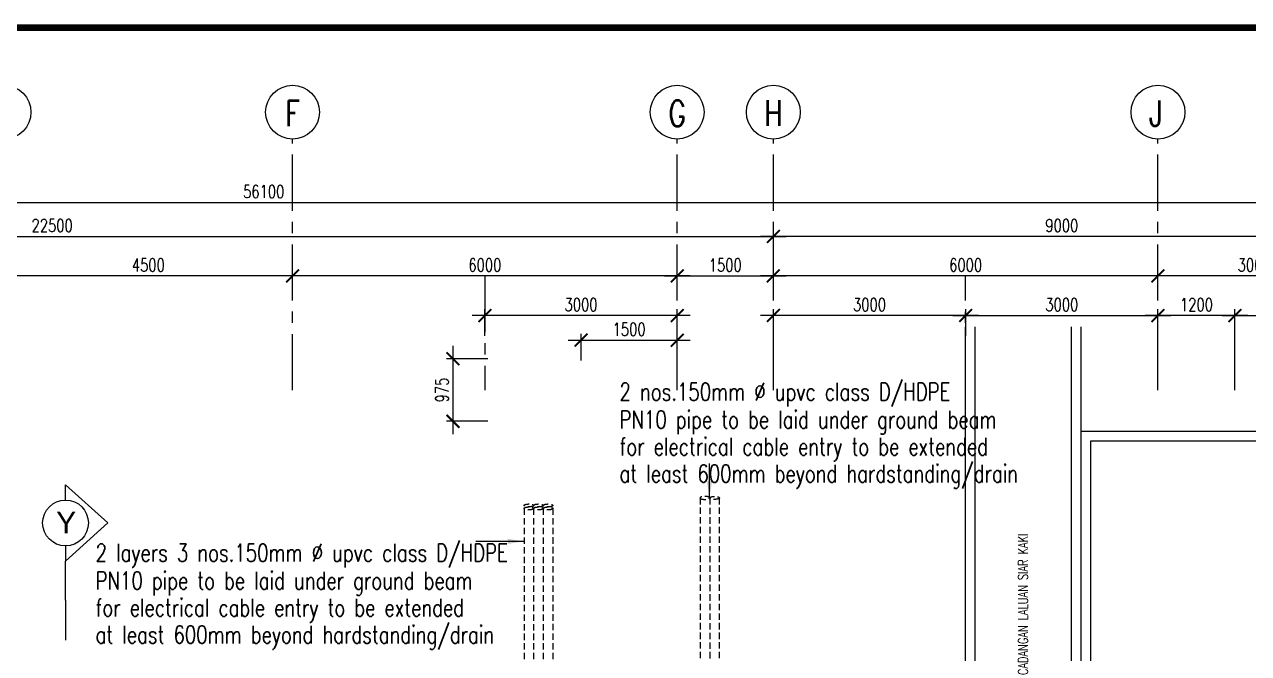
# Model space of a CAD drawing. Header units: inches. Extents: x -46 to 79554, y -41 to 101629.
# Drawn here: x 31157 to 50251, y 46249 to 56059 of the extents above; entities that cross this region are included whole.
import ezdxf
from ezdxf.enums import TextEntityAlignment as Align

# ---------------------------------------------------------------- set-up
doc = ezdxf.new("R2010")
doc.units = ezdxf.units.IN
doc.header["$MEASUREMENT"] = 0
for name, pattern in [('CENTER', [2, 1.25, -0.25, 0.25, -0.25]), ('DASHED2', [0.375, 0.25, -0.125]), ('HIDDEN', [0.375, 0.25, -0.125])]:
    doc.linetypes.add(name, pattern=pattern)
for name, color, linetype in [('A-BUBLE', 8, 'Continuous'), ('A-BUBLETEXT', 7, 'Continuous'), ('A-DIM100', 4, 'Continuous'), ('A-FLR SYM', 13, 'Continuous'), ('A-JALAN', 11, 'Continuous'), ('A-SECLINE', 3, 'CENTER'), ('A-STAIRH', 8, 'HIDDEN'), ('A-SYM LANTAI', 13, 'Continuous'), ('Grid', 8, 'CENTER'), ('TANGGA', 4, 'Continuous')]:
    doc.layers.add(name, color=color, linetype=linetype)
doc.styles.add('100', font='ARIALN.TTF', dxfattribs={"height": 500})
doc.styles.add('ARIAL-SPEC', font='arial.ttf', dxfattribs={"height": 200})
doc.styles.add('ROMANS', font='romans.shx', dxfattribs={"width": 0.75, "height": 200})
doc.styles.add('STYLE2', font='romans.shx', dxfattribs={"width": 0.75, "height": 1000})
doc.dimstyles.new('100', dxfattribs={"dimtxt": 500, "dimasz": 250, "dimexe": 50, "dimexo": 0.0625, "dimgap": 100, "dimtad": 1, "dimdec": 0, "dimzin": 0, "dimdsep": 46, "dimtxsty": '100', "dimcen": 50, "dimadec": 0, "dimazin": 0, "dimtfac": 1, "dimtdec": 0, "dimtofl": 0, "dimtmove": 0, "dimatfit": 3, "dimfxl": 1, "dimtolj": 1, "dimtzin": 0, "dimarcsym": 0})
doc.dimstyles.new('DIM 100', dxfattribs={"dimtxt": 200, "dimasz": 200, "dimexe": 100, "dimexo": 70, "dimgap": 70, "dimtad": 1, "dimtoh": 1, "dimdec": 0, "dimzin": 0, "dimdsep": 46, "dimtxsty": 'ROMANS', "dimblk": 'ARCHTICK', "dimcen": 0.09, "dimdle": 200, "dimclrd": 4, "dimclre": 4, "dimclrt": 2, "dimadec": 0, "dimazin": 0, "dimtfac": 1, "dimtdec": 0, "dimtmove": 1, "dimatfit": 3, "dimfxl": 1, "dimtzin": 0, "dimarcsym": 0})

# ---------------------------------------------------------------- blocks, each defined once
blk = doc.blocks.new('_ArchTick')
at = {"color": 0, "linetype": 'ByBlock', "const_width": 0.15}
blk.add_lwpolyline([(-0.5, -0.5), (0.5, 0.5)], dxfattribs=at)
blk = doc.blocks.new('*D52')
at = {"layer": 'A-DIM100', "color": 4, "lineweight": -2, "transparency": 16777216}
for p, q in [((35539, 52137), (30639, 52137)), ((30839, 51820), (30839, 52237)), ((35339, 51820), (35339, 52237))]:
    blk.add_line(p, q, dxfattribs=at)
at = {"layer": 'DEFPOINTS', "color": 0, "transparency": 16777216}
for p in [(30839, 52137), (30839, 51750), (35339, 51750)]:
    blk.add_point(p, dxfattribs=at)
at = {"layer": 'A-DIM100', "color": 4, "lineweight": -2, "transparency": 16777216, "xscale": 200, "yscale": 200, "zscale": 200, "rotation": 180}
blk.add_blockref('_ArchTick', (30839, 52137), dxfattribs=at)
at = {"layer": 'A-DIM100', "color": 4, "lineweight": -2, "transparency": 16777216, "xscale": 200, "yscale": 200, "zscale": 200}
blk.add_blockref('_ArchTick', (35339, 52137), dxfattribs=at)
at = {"layer": 'A-DIM100', "color": 2, "transparency": 16777216, "insert": (33089, 52307), "char_height": 200, "attachment_point": 5, "style": 'ROMANS'}
blk.add_mtext('4500', dxfattribs=at)
blk = doc.blocks.new('*D53')
at = {"layer": 'A-DIM100', "color": 4, "lineweight": -2, "transparency": 16777216}
for p, q in [((41539, 52137), (35139, 52137)), ((35339, 51820), (35339, 52237)), ((41339, 51820), (41339, 52237))]:
    blk.add_line(p, q, dxfattribs=at)
at = {"layer": 'DEFPOINTS', "color": 0, "transparency": 16777216}
for p in [(35339, 52137), (35339, 51750), (41339, 51750)]:
    blk.add_point(p, dxfattribs=at)
at = {"layer": 'A-DIM100', "color": 4, "lineweight": -2, "transparency": 16777216, "xscale": 200, "yscale": 200, "zscale": 200, "rotation": 180}
blk.add_blockref('_ArchTick', (35339, 52137), dxfattribs=at)
at = {"layer": 'A-DIM100', "color": 4, "lineweight": -2, "transparency": 16777216, "xscale": 200, "yscale": 200, "zscale": 200}
blk.add_blockref('_ArchTick', (41339, 52137), dxfattribs=at)
at = {"layer": 'A-DIM100', "color": 2, "transparency": 16777216, "insert": (38339, 52307), "char_height": 200, "attachment_point": 5, "style": 'ROMANS'}
blk.add_mtext('6000', dxfattribs=at)
blk = doc.blocks.new('*D54')
at = {"layer": 'A-DIM100', "color": 4, "lineweight": -2, "transparency": 16777216}
for p, q in [((41139, 52137), (43039, 52137)), ((41339, 51820), (41339, 52237)), ((42839, 51820), (42839, 52237))]:
    blk.add_line(p, q, dxfattribs=at)
at = {"layer": 'DEFPOINTS', "color": 0, "transparency": 16777216}
for p in [(42839, 52137), (41339, 51750), (42839, 51750)]:
    blk.add_point(p, dxfattribs=at)
at = {"layer": 'A-DIM100', "color": 4, "lineweight": -2, "transparency": 16777216, "xscale": 200, "yscale": 200, "zscale": 200, "rotation": 180}
blk.add_blockref('_ArchTick', (41339, 52137), dxfattribs=at)
at = {"layer": 'A-DIM100', "color": 4, "lineweight": -2, "transparency": 16777216, "xscale": 200, "yscale": 200, "zscale": 200}
blk.add_blockref('_ArchTick', (42839, 52137), dxfattribs=at)
at = {"layer": 'A-DIM100', "color": 2, "transparency": 16777216, "insert": (42089, 52307), "char_height": 200, "attachment_point": 5, "style": 'ROMANS'}
blk.add_mtext('1500', dxfattribs=at)
blk = doc.blocks.new('*D55')
at = {"layer": 'A-DIM100', "color": 4, "lineweight": -2, "transparency": 16777216}
for p, q in [((49039, 52137), (42639, 52137)), ((42839, 51820), (42839, 52237)), ((48839, 51820), (48839, 52237))]:
    blk.add_line(p, q, dxfattribs=at)
at = {"layer": 'DEFPOINTS', "color": 0, "transparency": 16777216}
for p in [(42839, 52137), (42839, 51750), (48839, 51750)]:
    blk.add_point(p, dxfattribs=at)
at = {"layer": 'A-DIM100', "color": 4, "lineweight": -2, "transparency": 16777216, "xscale": 200, "yscale": 200, "zscale": 200, "rotation": 180}
blk.add_blockref('_ArchTick', (42839, 52137), dxfattribs=at)
at = {"layer": 'A-DIM100', "color": 4, "lineweight": -2, "transparency": 16777216, "xscale": 200, "yscale": 200, "zscale": 200}
blk.add_blockref('_ArchTick', (48839, 52137), dxfattribs=at)
at = {"layer": 'A-DIM100', "color": 2, "transparency": 16777216, "insert": (45839, 52307), "char_height": 200, "attachment_point": 5, "style": 'ROMANS'}
blk.add_mtext('6000', dxfattribs=at)
blk = doc.blocks.new('*D37')
at = {"layer": 'A-DIM100', "color": 4, "lineweight": -2, "transparency": 16777216}
for p, q in [((52039, 52137), (48639, 52137)), ((48839, 51820), (48839, 52237)), ((51839, 51820), (51839, 52237))]:
    blk.add_line(p, q, dxfattribs=at)
at = {"layer": 'DEFPOINTS', "color": 0, "transparency": 16777216}
for p in [(48839, 52137), (48839, 51750), (51839, 51750)]:
    blk.add_point(p, dxfattribs=at)
at = {"layer": 'A-DIM100', "color": 4, "lineweight": -2, "transparency": 16777216, "xscale": 200, "yscale": 200, "zscale": 200, "rotation": 180}
blk.add_blockref('_ArchTick', (48839, 52137), dxfattribs=at)
at = {"layer": 'A-DIM100', "color": 4, "lineweight": -2, "transparency": 16777216, "xscale": 200, "yscale": 200, "zscale": 200}
blk.add_blockref('_ArchTick', (51839, 52137), dxfattribs=at)
at = {"layer": 'A-DIM100', "color": 2, "transparency": 16777216, "insert": (50339, 52307), "char_height": 200, "attachment_point": 5, "style": 'ROMANS'}
blk.add_mtext('3000', dxfattribs=at)
blk = doc.blocks.new('*D40')
at = {"layer": 'A-DIM100', "color": 4, "lineweight": -2, "transparency": 16777216}
for p, q in [((6639, 53283), (63139, 53283)), ((6839, 52966), (6839, 53383)), ((62939, 52966), (62939, 53383))]:
    blk.add_line(p, q, dxfattribs=at)
at = {"layer": 'DEFPOINTS', "color": 0, "transparency": 16777216}
for p in [(62939, 53283), (6839, 52896), (62939, 52896)]:
    blk.add_point(p, dxfattribs=at)
at = {"layer": 'A-DIM100', "color": 4, "lineweight": -2, "transparency": 16777216, "xscale": 200, "yscale": 200, "zscale": 200, "rotation": 180}
blk.add_blockref('_ArchTick', (6839, 53283), dxfattribs=at)
at = {"layer": 'A-DIM100', "color": 4, "lineweight": -2, "transparency": 16777216, "xscale": 200, "yscale": 200, "zscale": 200}
blk.add_blockref('_ArchTick', (62939, 53283), dxfattribs=at)
at = {"layer": 'A-DIM100', "color": 2, "transparency": 16777216, "insert": (34889, 53453), "char_height": 200, "attachment_point": 5, "style": 'ROMANS'}
blk.add_mtext('56100', dxfattribs=at)
blk = doc.blocks.new('*D41')
at = {"layer": 'A-DIM100', "color": 4, "lineweight": -2, "transparency": 16777216}
for p, q in [((20139, 52754), (43039, 52754)), ((20339, 52437), (20339, 52854)), ((42839, 52437), (42839, 52854))]:
    blk.add_line(p, q, dxfattribs=at)
at = {"layer": 'DEFPOINTS', "color": 0, "transparency": 16777216}
for p in [(42839, 52754), (20339, 52367), (42839, 52367)]:
    blk.add_point(p, dxfattribs=at)
at = {"layer": 'A-DIM100', "color": 4, "lineweight": -2, "transparency": 16777216, "xscale": 200, "yscale": 200, "zscale": 200, "rotation": 180}
blk.add_blockref('_ArchTick', (20339, 52754), dxfattribs=at)
at = {"layer": 'A-DIM100', "color": 4, "lineweight": -2, "transparency": 16777216, "xscale": 200, "yscale": 200, "zscale": 200}
blk.add_blockref('_ArchTick', (42839, 52754), dxfattribs=at)
at = {"layer": 'A-DIM100', "color": 2, "transparency": 16777216, "insert": (31589, 52924), "char_height": 200, "attachment_point": 5, "style": 'ROMANS'}
blk.add_mtext('22500', dxfattribs=at)
blk = doc.blocks.new('*D78')
at = {"layer": 'A-DIM100', "color": 4, "lineweight": -2, "transparency": 16777216}
for p, q in [((52039, 52754), (42639, 52754)), ((42839, 52437), (42839, 52854)), ((51839, 52437), (51839, 52854))]:
    blk.add_line(p, q, dxfattribs=at)
at = {"layer": 'DEFPOINTS', "color": 0, "transparency": 16777216}
for p in [(42839, 52754), (42839, 52367), (51839, 52367)]:
    blk.add_point(p, dxfattribs=at)
at = {"layer": 'A-DIM100', "color": 4, "lineweight": -2, "transparency": 16777216, "xscale": 200, "yscale": 200, "zscale": 200, "rotation": 180}
blk.add_blockref('_ArchTick', (42839, 52754), dxfattribs=at)
at = {"layer": 'A-DIM100', "color": 4, "lineweight": -2, "transparency": 16777216, "xscale": 200, "yscale": 200, "zscale": 200}
blk.add_blockref('_ArchTick', (51839, 52754), dxfattribs=at)
at = {"layer": 'A-DIM100', "color": 2, "transparency": 16777216, "insert": (47339, 52924), "char_height": 200, "attachment_point": 5, "style": 'ROMANS'}
blk.add_mtext('9000', dxfattribs=at)
blk = doc.blocks.new('*D66')
at = {"layer": 'A-DIM100', "color": 4, "lineweight": -2, "transparency": 16777216}
for p, q in [((42839, 51203), (42839, 51620)), ((45839, 51203), (45839, 51620)), ((46039, 51520), (42639, 51520))]:
    blk.add_line(p, q, dxfattribs=at)
at = {"layer": 'DEFPOINTS', "color": 0, "transparency": 16777216}
for p in [(42839, 51520), (42839, 51133), (45839, 51133)]:
    blk.add_point(p, dxfattribs=at)
at = {"layer": 'A-DIM100', "color": 4, "lineweight": -2, "transparency": 16777216, "xscale": 200, "yscale": 200, "zscale": 200, "rotation": 180}
blk.add_blockref('_ArchTick', (42839, 51520), dxfattribs=at)
at = {"layer": 'A-DIM100', "color": 4, "lineweight": -2, "transparency": 16777216, "xscale": 200, "yscale": 200, "zscale": 200}
blk.add_blockref('_ArchTick', (45839, 51520), dxfattribs=at)
at = {"layer": 'A-DIM100', "color": 2, "transparency": 16777216, "insert": (44339, 51690), "char_height": 200, "attachment_point": 5, "style": 'ROMANS'}
blk.add_mtext('3000', dxfattribs=at)
blk = doc.blocks.new('*D67')
at = {"layer": 'A-DIM100', "color": 4, "lineweight": -2, "transparency": 16777216}
for p, q in [((45839, 51203), (45839, 51620)), ((48839, 51203), (48839, 51620)), ((45639, 51520), (49039, 51520))]:
    blk.add_line(p, q, dxfattribs=at)
at = {"layer": 'DEFPOINTS', "color": 0, "transparency": 16777216}
for p in [(48839, 51520), (45839, 51133), (48839, 51133)]:
    blk.add_point(p, dxfattribs=at)
at = {"layer": 'A-DIM100', "color": 4, "lineweight": -2, "transparency": 16777216, "xscale": 200, "yscale": 200, "zscale": 200, "rotation": 180}
blk.add_blockref('_ArchTick', (45839, 51520), dxfattribs=at)
at = {"layer": 'A-DIM100', "color": 4, "lineweight": -2, "transparency": 16777216, "xscale": 200, "yscale": 200, "zscale": 200}
blk.add_blockref('_ArchTick', (48839, 51520), dxfattribs=at)
at = {"layer": 'A-DIM100', "color": 2, "transparency": 16777216, "insert": (47339, 51690), "char_height": 200, "attachment_point": 5, "style": 'ROMANS'}
blk.add_mtext('3000', dxfattribs=at)
blk = doc.blocks.new('*D56')
at = {"layer": 'A-DIM100', "color": 4, "lineweight": -2, "transparency": 16777216}
for p, q in [((38339, 51203), (38339, 51620)), ((41339, 51203), (41339, 51620)), ((41539, 51520), (38139, 51520))]:
    blk.add_line(p, q, dxfattribs=at)
at = {"layer": 'DEFPOINTS', "color": 0, "transparency": 16777216}
for p in [(38339, 51520), (38339, 51133), (41339, 51133)]:
    blk.add_point(p, dxfattribs=at)
at = {"layer": 'A-DIM100', "color": 4, "lineweight": -2, "transparency": 16777216, "xscale": 200, "yscale": 200, "zscale": 200, "rotation": 180}
blk.add_blockref('_ArchTick', (38339, 51520), dxfattribs=at)
at = {"layer": 'A-DIM100', "color": 4, "lineweight": -2, "transparency": 16777216, "xscale": 200, "yscale": 200, "zscale": 200}
blk.add_blockref('_ArchTick', (41339, 51520), dxfattribs=at)
at = {"layer": 'A-DIM100', "color": 2, "transparency": 16777216, "insert": (39839, 51690), "char_height": 200, "attachment_point": 5, "style": 'ROMANS'}
blk.add_mtext('3000', dxfattribs=at)
blk = doc.blocks.new('*D57')
at = {"layer": 'A-DIM100', "color": 4, "lineweight": -2, "transparency": 16777216}
for p, q in [((37841, 51045), (37841, 49670)), ((38387, 50845), (37741, 50845)), ((38387, 49870), (37741, 49870))]:
    blk.add_line(p, q, dxfattribs=at)
at = {"layer": 'DEFPOINTS', "color": 0, "transparency": 16777216}
for p in [(38457, 50845), (37841, 49870), (38457, 49870)]:
    blk.add_point(p, dxfattribs=at)
at = {"layer": 'A-DIM100', "color": 4, "lineweight": -2, "transparency": 16777216, "xscale": 200, "yscale": 200, "zscale": 200}
for p, rotation in [((37841, 50845), 90), ((37841, 49870), 270)]:
    blk.add_blockref('_ArchTick', p, dxfattribs=dict(at, rotation=rotation))
at = {"layer": 'A-DIM100', "color": 2, "transparency": 16777216, "insert": (37671, 50358), "char_height": 200, "attachment_point": 5, "rotation": 90, "style": 'ROMANS'}
blk.add_mtext('975', dxfattribs=at)
blk = doc.blocks.new('*D59')
at = {"layer": 'A-DIM100', "color": 4, "lineweight": -2, "transparency": 16777216}
for p, q in [((48839, 51203), (48839, 51620)), ((50039, 51203), (50039, 51620)), ((50239, 51520), (48639, 51520))]:
    blk.add_line(p, q, dxfattribs=at)
at = {"layer": 'DEFPOINTS', "color": 0, "transparency": 16777216}
for p in [(48839, 51520), (48839, 51133), (50039, 51133)]:
    blk.add_point(p, dxfattribs=at)
at = {"layer": 'A-DIM100', "color": 4, "lineweight": -2, "transparency": 16777216, "xscale": 200, "yscale": 200, "zscale": 200, "rotation": 180}
blk.add_blockref('_ArchTick', (48839, 51520), dxfattribs=at)
at = {"layer": 'A-DIM100', "color": 4, "lineweight": -2, "transparency": 16777216, "xscale": 200, "yscale": 200, "zscale": 200}
blk.add_blockref('_ArchTick', (50039, 51520), dxfattribs=at)
at = {"layer": 'A-DIM100', "color": 2, "transparency": 16777216, "insert": (49439, 51690), "char_height": 200, "attachment_point": 5, "style": 'ROMANS'}
blk.add_mtext('1200', dxfattribs=at)
blk = doc.blocks.new('*D60')
at = {"layer": 'A-DIM100', "color": 4, "lineweight": -2, "transparency": 16777216}
for p, q in [((50039, 51203), (50039, 51620)), ((51839, 51203), (51839, 51620)), ((49839, 51520), (52039, 51520))]:
    blk.add_line(p, q, dxfattribs=at)
at = {"layer": 'DEFPOINTS', "color": 0, "transparency": 16777216}
for p in [(51839, 51520), (50039, 51133), (51839, 51133)]:
    blk.add_point(p, dxfattribs=at)
at = {"layer": 'A-DIM100', "color": 4, "lineweight": -2, "transparency": 16777216, "xscale": 200, "yscale": 200, "zscale": 200, "rotation": 180}
blk.add_blockref('_ArchTick', (50039, 51520), dxfattribs=at)
at = {"layer": 'A-DIM100', "color": 4, "lineweight": -2, "transparency": 16777216, "xscale": 200, "yscale": 200, "zscale": 200}
blk.add_blockref('_ArchTick', (51839, 51520), dxfattribs=at)
at = {"layer": 'A-DIM100', "color": 2, "transparency": 16777216, "insert": (50939, 51690), "char_height": 200, "attachment_point": 5, "style": 'ROMANS'}
blk.add_mtext('1800', dxfattribs=at)
blk = doc.blocks.new('*D32')
at = {"layer": 'A-DIM100', "color": 4, "lineweight": -2, "transparency": 16777216}
for p, q in [((39839, 50818), (39839, 51235)), ((41339, 50818), (41339, 51235)), ((39639, 51135), (41539, 51135))]:
    blk.add_line(p, q, dxfattribs=at)
at = {"layer": 'DEFPOINTS', "color": 0, "transparency": 16777216}
for p in [(41339, 51135), (39839, 50748), (41339, 50748)]:
    blk.add_point(p, dxfattribs=at)
at = {"layer": 'A-DIM100', "color": 4, "lineweight": -2, "transparency": 16777216, "xscale": 200, "yscale": 200, "zscale": 200, "rotation": 180}
blk.add_blockref('_ArchTick', (39839, 51135), dxfattribs=at)
at = {"layer": 'A-DIM100', "color": 4, "lineweight": -2, "transparency": 16777216, "xscale": 200, "yscale": 200, "zscale": 200}
blk.add_blockref('_ArchTick', (41339, 51135), dxfattribs=at)
at = {"layer": 'A-DIM100', "color": 2, "transparency": 16777216, "insert": (40589, 51305), "char_height": 200, "attachment_point": 5, "style": 'ROMANS'}
blk.add_mtext('1500', dxfattribs=at)

msp = doc.modelspace()

# ---------------------------------------------------------------- linework, layer by layer
at = {"color": 7}
msp.add_lwpolyline([(4.09, 56008.6, 100, 100, 0), (79504.09, 56008.6, 100, 100, 0)], format="xyseb", dxfattribs=at)
at = {"layer": 'A-BUBLE'}
for centre in [(30838.78, 54690.98), (35338.78, 54690.98), (41338.78, 54690.98), (42838.78, 54690.98), (48838.78, 54690.98)]:
    msp.add_circle(centre, 420.02, dxfattribs=at)
at = {"layer": 'A-JALAN', "color": 8}
for p, q in [((45838.78, 42809.44), (45838.78, 51342.88)), ((45988.78, 42809.44), (45988.78, 51342.88)), ((47488.78, 42809.44), (47488.78, 51342.88)), ((47638.78, 49709.44), (47638.78, 51342.88)), ((47638.78, 42809.44), (47638.78, 49709.44)), ((66830.34, 49709.44), (47638.78, 49709.44)), ((66830.34, 49559.44), (47788.78, 49559.44)), ((47788.78, 49559.44), (47788.78, 43559.44))]:
    msp.add_line(p, q, dxfattribs=at)
at = {"layer": 'A-SECLINE', "color": 8, "linetype": 'Continuous', "ltscale": 500}
for p, q in [((32454.92, 48284.51), (31797.81, 48878.56)), ((31797.81, 48641.79), (31797.81, 48878.56)), ((32454.92, 48284.51), (31797.81, 47690.45))]:
    msp.add_line(p, q, dxfattribs=at)
at = {"layer": 'A-SECLINE', "color": 8, "linetype": 'CENTER', "ltscale": 500}
for p, q in [((31797.81, 47927.22), (31797.81, 47690.45)), ((31797.81, 47083.07), (31797.81, 47690.45)), ((31797.81, 47083.07), (31797.81, 46387.55))]:
    msp.add_line(p, q, dxfattribs=at)
at = {"layer": 'A-SECLINE', "color": 8, "linetype": 'Continuous', "ltscale": 500}
msp.add_circle((31797.81, 48284.51), 357.28, dxfattribs=at)
at = {"layer": 'A-STAIRH', "color": 8, "linetype": 'DASHED2', "ltscale": 400}
for p, q in [((38949.87, 48508.76), (38949.87, 44180.83)), ((39099.87, 48508.76), (39099.87, 44180.83)), ((39099.87, 48508.76), (39099.87, 44180.83)), ((39249.87, 48508.76), (39249.87, 44180.83)), ((39399.66, 48510.59), (39399.66, 44182.66)), ((41696.29, 48674.57), (41696.29, 44180.96)), ((41846.07, 48672.68), (41846.07, 44182.71)), ((41995.85, 48674.57), (41995.85, 44180.96))]:
    msp.add_line(p, q, dxfattribs=at)
at = {"layer": 'A-STAIRH', "color": 8, "linetype": 'DASHED2', "ltscale": 400, "extrusion": (0, 0, -1)}
msp.add_ellipse((41770.84, 48675.15), major_axis=(-76.17, 0), ratio=0.30140794, dxfattribs=at)
at = {"layer": 'A-STAIRH', "color": 8, "linetype": 'DASHED2', "ltscale": 400}
for centre, major_axis, ratio in [((41921.29, 48675.15), (76.17, 0), 0.30140794), ((39025.14, 48557.45), (75, 0), 0.30612927), ((39025.14, 48511.53), (75, 0), 0.30612927), ((39175.14, 48557.45), (75, 0), 0.30612927), ((39175.14, 48511.53), (75, 0), 0.30612927), ((39325.21, 48557.45), (75, 0), 0.30612927), ((39325.21, 48511.53), (75, 0), 0.30612927)]:
    msp.add_ellipse(centre, major_axis=major_axis, ratio=ratio, dxfattribs=at)
at = {"layer": 'Grid', "ltscale": 700}
for p, q in [((35338.78, 50354.86), (35338.78, 54270.96)), ((41338.78, 50354.86), (41338.78, 54270.96)), ((42838.78, 50354.86), (42838.78, 54270.96)), ((48838.78, 50354.86), (48838.78, 54270.96)), ((38338.78, 52136.84), (38338.78, 50354.86)), ((50038.78, 50354.86), (50038.78, 51619.69))]:
    msp.add_line(p, q, dxfattribs=at)
at = {"layer": 'Grid', "color": 8, "ltscale": 700}
msp.add_line((45838.78, 33554.44), (45838.78, 52136.84), dxfattribs=at)

# ---------------------------------------------------------------- texts
at = {"layer": 'A-BUBLETEXT', "color": 3, "style": 'STYLE2', "width": 0.75}
for s, p in [('F', (35338.78, 54470.75)), ('G', (41338.78, 54470.75)), ('H', (42838.78, 54478.74)), ('J', (48806.32, 54470.75))]:
    msp.add_text(s, height=400, dxfattribs=at).set_placement(p, align=Align.CENTER)
at = {"layer": 'A-FLR SYM', "color": 8, "style": 'ROMANS', "width": 0.75}
msp.add_text('CADANGAN LALUAN SIAR KAKI', height=150, rotation=90, dxfattribs=at).set_placement((46808.54, 45912.76))
at = {"layer": 'A-SECLINE', "color": 8, "linetype": 'CENTER', "ltscale": 500, "style": 'ARIAL-SPEC'}
msp.add_attdef('Y', (31650.12, 48125.07), 'T1', height=337.5, dxfattribs=at)
at = {"layer": 'A-SYM LANTAI', "color": 2, "style": 'ROMANS', "width": 0.75}
for s, p in [('2 nos.150mm %%C upvc class D/HDPE ', (40440.05, 50193.82)), ('PN10 pipe to be laid under ground beam', (40440.05, 49759.13)), ('for electrical cable entry to be extended ', (40440.05, 49337.68)), ('at least 600mm beyond hardstanding/drain', (40440.05, 48916.23)), ('2 layers 3 nos.150mm %%C upvc class D/HDPE ', (32266.84, 47682.16)), ('PN10 pipe to be laid under ground beam', (32266.84, 47247.47)), ('for electrical cable entry to be extended ', (32266.84, 46826.02)), ('at least 600mm beyond hardstanding/drain', (32266.84, 46404.56))]:
    msp.add_text(s, height=275.9279, dxfattribs=at).set_placement(p)

# ---------------------------------------------------------------- dimensions: what is measured, and where the dimension line sits
at = {"layer": 'A-DIM100'}
for base, p1, p2, picture, middle in [((62938.78, 53282.72), (6838.78, 52895.65), (62938.78, 52895.65), '*D40', (34888.78, 53452.72)), ((42838.78, 52753.99), (20338.78, 52366.91), (42838.78, 52366.91), '*D41', (31588.78, 52923.99)), ((42838.78, 52136.84), (41338.78, 51749.76), (42838.78, 51749.76), '*D54', (42088.78, 52306.84)), ((48838.78, 51519.69), (45838.78, 51132.61), (48838.78, 51132.61), '*D67', (47338.78, 51689.69)), ((51838.78, 51519.69), (50038.78, 51132.61), (51838.78, 51132.61), '*D60', (50938.78, 51689.69)), ((41338.78, 51134.93), (39838.78, 50747.86), (41338.78, 50747.86), '*D32', (40588.78, 51304.93))]:
    dim = msp.add_linear_dim(base=base, p1=p1, p2=p2, dimstyle='DIM 100', dxfattribs=at)
    dim.commit()
    dim.dimension.update_dxf_attribs({"geometry": picture, "text_midpoint": middle})
for base, p1, p2, angle, picture, middle in [((42838.78, 52753.99), (51838.78, 52366.91), (42838.78, 52366.91), 180, '*D78', (47338.78, 52923.99)), ((30838.78, 52136.84), (35338.78, 51749.76), (30838.78, 51749.76), 180, '*D52', (33088.78, 52306.84)), ((35338.78, 52136.84), (41338.78, 51749.76), (35338.78, 51749.76), 180, '*D53', (38338.78, 52306.84)), ((42838.78, 52136.84), (48838.78, 51749.76), (42838.78, 51749.76), 180, '*D55', (45838.78, 52306.84)), ((48838.78, 52136.84), (51838.78, 51749.76), (48838.78, 51749.76), 180, '*D37', (50338.78, 52306.84)), ((38338.78, 51519.69), (41338.78, 51132.61), (38338.78, 51132.61), 180, '*D56', (39838.78, 51689.69)), ((42838.78, 51519.69), (45838.78, 51132.61), (42838.78, 51132.61), 180, '*D66', (44338.78, 51689.69)), ((48838.78, 51519.69), (50038.78, 51132.61), (48838.78, 51132.61), 180, '*D59', (49438.78, 51689.69)), ((37840.94, 49870.19), (38456.6, 50845.19), (38456.6, 49870.19), 90, '*D57', (37670.94, 50357.69))]:
    dim = msp.add_linear_dim(base=base, p1=p1, p2=p2, angle=angle, dimstyle='DIM 100', dxfattribs=at)
    dim.commit()
    dim.dimension.update_dxf_attribs({"geometry": picture, "text_midpoint": middle})

# ---------------------------------------------------------------- leaders
at = {"layer": 'TANGGA', "color": 1}
for points in [[(41842.96, 48685.1), (41842.96, 49211.2)], [(38942.74, 47997.59), (38199.76, 47997.59)]]:
    msp.add_leader(points, dimstyle='100', override={"dimscale": 1, "dimtad": 0}, dxfattribs=at)

doc.saveas('drawing.dxf')
